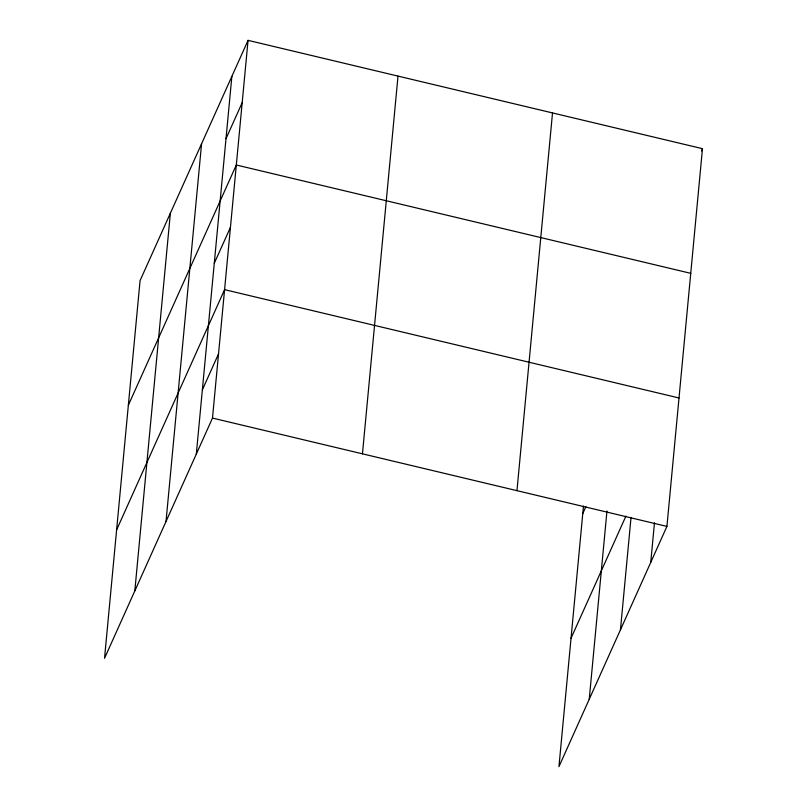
<?xml version="1.0" encoding="UTF-8"?>
<svg xmlns="http://www.w3.org/2000/svg" width="807" height="807" viewBox="0 0 807 807"><rect width="100%" height="100%" fill="white"/><g stroke="black" fill="none" stroke-linecap="round" stroke-linejoin="round"><path stroke-width="1.21" d="M134.819 590.916L170.368 213.189M166.02 521.473L201.579 143.747M196.313 454.069L231.871 76.342M248.052 40.35L140.075 280.594L104.527 658.32L212.493 418.076L248.052 40.35L702.473 148.68L666.925 526.406L558.948 766.65L583.481 506.1M362.454 453.827L398.012 76.1M516.964 490.656L552.513 112.93M589.241 699.245L606.965 510.992M620.452 629.803L631.034 517.428M650.745 562.398L654.467 522.886M226.01 138.673L242.181 102.671M128.343 405.245L236.32 165.001L690.742 273.331M214.269 263.314L230.449 227.322M116.611 529.896L224.578 289.652L679.01 397.982M202.365 389.852L218.536 353.859M701.465 150.929L702.473 148.68M582.775 513.575L585.852 506.715M571.043 638.226L625.889 516.177M212.493 418.076L666.925 526.406"/></g></svg>
